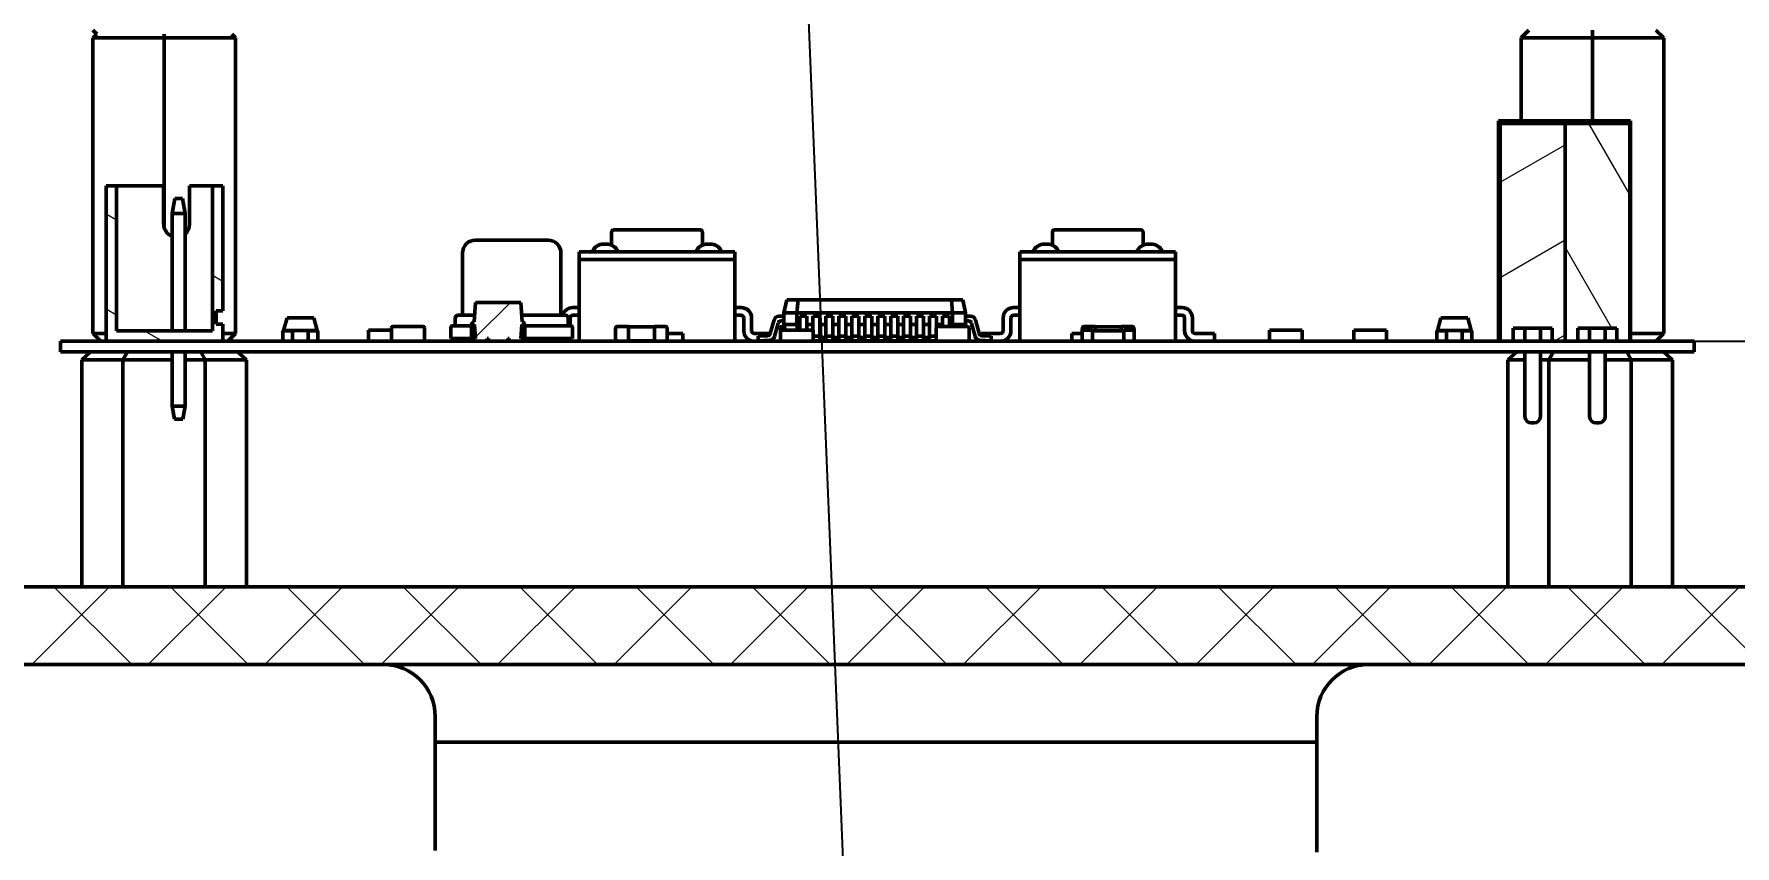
# Model space of a CAD drawing. Header units: millimetres. Extents: x 0 to 841, y 0 to 594.
# Drawn here: x 177.8 to 243.4, y 417.6 to 449 of the extents above; entities that cross this region are included whole.
import ezdxf

# ---------------------------------------------------------------- set-up
doc = ezdxf.new("R2010")
doc.units = ezdxf.units.MM
for name, color, linetype, lineweight in [('Видимый контур (ГОСТ)', 7, 'Continuous', 50), ('Осевая линия (ГОСТ)', 7, 'Continuous', 25), ('Размер (ГОСТ)', 7, 'Continuous', 25), ('Штриховка (ГОСТ)', 7, 'Continuous', 18)]:
    doc.layers.add(name, color=color, linetype=linetype, lineweight=lineweight)
doc.styles.add('Обычный текст (ГОСТ)', font='GOST Common Italic.ttf')
doc.dimstyles.new('Обычный (ГОСТ)', dxfattribs={"dimtxt": 3.5, "dimasz": 3.5, "dimexe": 1, "dimexo": 0, "dimgap": 0.5, "dimtad": 1, "dimrnd": 1e-08, "dimtxsty": 'Обычный текст (ГОСТ)', "dimblk": 'Filled-1', "dimcen": 0.09, "dimdle": 15, "dimclrd": 256, "dimclre": 256, "dimclrt": 256, "dimazin": 2, "dimtfac": 0.714286, "dimtdec": 3, "dimtmove": 0, "dimatfit": 3, "dimfxl": 1, "dimtolj": 1, "dimlwd": 25, "dimlwe": 25, "dimarcsym": 0})
pattern_1 = [(45, (0, 0), (-2.245064, 2.245064), [])]

# ---------------------------------------------------------------- blocks, each defined once
blk = doc.blocks.new('Filled-1')
at = {"color": 0}
for p, q in [((0, 0), (-1, 0.143)), ((-1, 0.143), (-1, -0.143)), ((-1, 0), (0, 0)), ((-1, -0.143), (0, 0))]:
    blk.add_line(p, q, dxfattribs=at)
at = {"color": 0, "flags": 128}
blk.add_lwpolyline([(-1, -0.143), (0, 0), (-1, 0.143), (-1, -0.143)], dxfattribs=at)
at = {"color": 0}
blk.add_solid([(-1, -0.143), (0, 0), (-1, 0.143), (-1, -0.143)], dxfattribs=at)
blk = doc.blocks.new('*D16')
at = {"layer": 'Defpoints', "color": 0, "linetype": 'Continuous', "transparency": 16777216}
for p in [(241.777, 461.107), (239.308, 437.107), (317.75, 437.107)]:
    blk.add_point(p, dxfattribs=at)
at = {"layer": 'Размер (ГОСТ)', "linetype": 'Continuous', "lineweight": 25, "transparency": 16777216}
for p, q in [((241.777, 461.107), (318.75, 461.107)), ((317.75, 457.607), (317.75, 440.607)), ((239.308, 437.107), (318.75, 437.107))]:
    blk.add_line(p, q, dxfattribs=at)
at = {"layer": 'Размер (ГОСТ)', "linetype": 'Continuous', "lineweight": 25, "transparency": 16777216, "xscale": 3.5, "yscale": 3.5, "zscale": 3.5}
for p, rotation in [((317.75, 461.107), 90), ((317.75, 437.107), 270)]:
    blk.add_blockref('Filled-1', p, dxfattribs=dict(at, rotation=rotation))
at = {"layer": 'Размер (ГОСТ)', "linetype": 'Continuous', "lineweight": 25, "transparency": 16777216, "insert": (313.75, 446.663), "char_height": 3.5, "attachment_point": 1, "rotation": 90, "style": 'Обычный текст (ГОСТ)'}
blk.add_mtext('\\A1;24', dxfattribs=at)

msp = doc.modelspace()

# ---------------------------------------------------------------- hatches: boundary and pattern name
at = {"layer": 'Штриховка (ГОСТ)'}
h = msp.add_hatch(dxfattribs=at)
h.set_pattern_fill('ANSI31', color=256, scale=25.4, style=0, double=1)
h.set_pattern_definition(pattern_1)
h.paths.add_polyline_path([(146.736, 463.638), (146.736, 465.138), (148.235, 465.138), (148.236, 465.138), (148.236, 465.028), (148.236, 452.143), (148.236, 452.138), (148.235, 452.138), (145.236, 452.138), (145.236, 452.431), (145.236, 453.193), (145.236, 463.638), (145.297, 463.638)])
h.paths.add_polyline_path([(162.138, 424.638), (162.138, 424.724), (162.138, 427.638), (148.236, 427.638), (148.236, 439.138), (145.418, 439.138), (145.236, 439.138), (145.236, 438.955), (145.236, 438.193), (145.236, 424.638), (145.555, 424.638), (146.735, 424.638), (152.236, 424.638), (153.734, 424.638), (155.236, 424.638), (155.743, 424.638)])
h.paths.add_polyline_path([(162.138, 424.724), (162.138, 427.638), (166.276, 427.638), (166.276, 424.728), (166.276, 424.638), (166.236, 424.638), (162.138, 424.638)])
h.paths.add_polyline_path([(173.729, 424.697), (173.729, 424.638), (172.505, 424.638), (169.236, 424.638), (169.212, 424.638), (169.195, 424.638), (169.195, 427.638), (173.729, 427.638), (173.729, 424.734)])
h.paths.add_polyline_path([(275.236, 462.623), (275.234, 462.623), (272.236, 462.623), (272.236, 427.638), (173.729, 427.638), (173.729, 424.734), (173.729, 424.697), (173.729, 424.638), (175.493, 424.638), (244.945, 424.638), (247.935, 424.638), (251.236, 424.638), (254.236, 424.638), (254.695, 424.638), (264.695, 424.638), (265.236, 424.638), (268.236, 424.638), (273.735, 424.638), (274.767, 424.638), (275.236, 424.638)])
h.paths.add_polyline_path([(272.235, 462.623), (271.734, 462.623), (271.734, 465.138), (271.797, 465.138), (273.734, 465.138), (273.734, 465.028), (273.734, 463.638), (273.797, 463.638), (275.234, 463.638), (275.234, 463.528), (275.234, 462.623), (272.236, 462.623)])
h.paths.add_polyline_path([(263.235, 462.623), (263.234, 462.623), (263.234, 465.138), (263.297, 465.138), (264.734, 465.138), (264.734, 465.028), (264.734, 462.623)])
h = msp.add_hatch(dxfattribs=at)
h.set_pattern_fill('ANSI31', color=256, scale=25.4, angle=90, style=0, double=1)
h.set_pattern_definition([(135, (0, 0), (-2.245064, -2.245064), [])])
h.paths.add_polyline_path([(146.736, 463.638), (146.736, 465.138), (148.235, 465.138), (148.236, 465.138), (148.236, 465.028), (148.236, 452.143), (148.236, 452.138), (148.235, 452.138), (145.236, 452.138), (145.236, 452.431), (145.236, 453.193), (145.236, 463.638), (145.297, 463.638)])
h.paths.add_polyline_path([(162.138, 424.638), (162.138, 424.724), (162.138, 427.638), (148.236, 427.638), (148.236, 439.138), (145.418, 439.138), (145.236, 439.138), (145.236, 438.955), (145.236, 438.193), (145.236, 424.638), (145.555, 424.638), (146.735, 424.638), (152.236, 424.638), (153.734, 424.638), (155.236, 424.638), (155.743, 424.638)])
h.paths.add_polyline_path([(162.138, 424.724), (162.138, 427.638), (166.276, 427.638), (166.276, 424.728), (166.276, 424.638), (166.236, 424.638), (162.138, 424.638)])
h.paths.add_polyline_path([(173.729, 424.697), (173.729, 424.638), (172.505, 424.638), (169.236, 424.638), (169.212, 424.638), (169.195, 424.638), (169.195, 427.638), (173.729, 427.638), (173.729, 424.734)])
h.paths.add_polyline_path([(275.236, 462.623), (275.234, 462.623), (272.236, 462.623), (272.236, 427.638), (173.729, 427.638), (173.729, 424.734), (173.729, 424.697), (173.729, 424.638), (175.493, 424.638), (244.945, 424.638), (247.935, 424.638), (251.236, 424.638), (254.236, 424.638), (254.695, 424.638), (264.695, 424.638), (265.236, 424.638), (268.236, 424.638), (273.735, 424.638), (274.767, 424.638), (275.236, 424.638)])
h.paths.add_polyline_path([(272.235, 462.623), (271.734, 462.623), (271.734, 465.138), (271.797, 465.138), (273.734, 465.138), (273.734, 465.028), (273.734, 463.638), (273.797, 463.638), (275.234, 463.638), (275.234, 463.528), (275.234, 462.623), (272.236, 462.623)])
h.paths.add_polyline_path([(263.235, 462.623), (263.234, 462.623), (263.234, 465.138), (263.297, 465.138), (264.734, 465.138), (264.734, 465.028), (264.734, 462.623)])
h = msp.add_hatch(dxfattribs=at)
h.set_pattern_fill('ANSI31', color=256, scale=25.4, angle=-14.99998, style=0)
h.set_pattern_definition([(30, (0, 0), (-1.587501, 2.74963), [])])
h.paths.add_polyline_path([(234.308, 445.507), (236.808, 445.507), (236.808, 437.107), (236.308, 437.107), (236.308, 437.607), (234.808, 437.607), (234.808, 437.107), (234.308, 437.107)])
h = msp.add_hatch(dxfattribs=at)
h.set_pattern_fill('ANSI31', color=256, scale=25.4, angle=75.00018, style=0)
h.set_pattern_definition([(120.0002, (0, 0), (-2.749626, -1.587508), [])])
h.paths.add_polyline_path([(236.808, 445.507), (239.308, 445.507), (239.308, 437.107), (238.808, 437.107), (238.808, 437.607), (237.308, 437.607), (237.308, 437.107), (236.808, 437.107)])
h = msp.add_hatch(dxfattribs=at)
h.set_pattern_fill('ANSI31', color=256, scale=25.4, angle=105.00025, style=0)
h.set_pattern_definition([(150.00025, (0, 0), (-1.587488, -2.749637), [])])
h.paths.add_polyline_path([(183.095, 437.107), (180.545, 437.107), (180.545, 443.107), (180.945, 443.107), (180.945, 437.507), (184.645, 437.507), (184.645, 443.107), (185.045, 443.107), (185.045, 438.275), (184.789, 438.275), (184.789, 437.768), (185.045, 437.768), (185.045, 437.107), (183.595, 437.107)])
h = msp.add_hatch(dxfattribs=at)
h.set_pattern_fill('ANSI31', color=256, scale=25.4, style=0)
h.set_pattern_definition(pattern_1)
edge = h.paths.add_edge_path()
edge.add_ellipse((194.763, 437.232), major_axis=(-0.125, 0), ratio=1, start_angle=0, end_angle=90)
edge.add_line((194.763, 437.107), (194.791, 437.107))
edge.add_line((194.791, 437.107), (195.123, 437.107))
edge.add_line((195.123, 437.107), (195.238, 437.107))
edge.add_line((195.238, 437.107), (195.238, 437.207))
edge.add_line((195.238, 437.207), (195.288, 437.207))
edge.add_line((195.288, 437.207), (195.288, 437.107))
edge.add_line((195.288, 437.107), (196.038, 437.107))
edge.add_line((196.038, 437.107), (196.038, 437.207))
edge.add_line((196.038, 437.207), (196.088, 437.207))
edge.add_line((196.088, 437.207), (196.088, 437.107))
edge.add_line((196.088, 437.107), (196.536, 437.107))
edge.add_line((196.536, 437.107), (196.563, 437.107))
edge.add_ellipse((196.563, 437.232), major_axis=(-0.125, 0), ratio=1, start_angle=90, end_angle=180)
edge.add_line((196.688, 437.232), (196.688, 437.732))
edge.add_ellipse((196.563, 437.732), major_axis=(-0.125, 0), ratio=1, start_angle=180, end_angle=258.54449)
edge.add_line((196.588, 437.854), (196.588, 437.857))
edge.add_line((196.588, 437.857), (196.536, 438.607))
edge.add_line((196.536, 438.607), (196.036, 438.607))
edge.add_line((196.036, 438.607), (194.791, 438.607))
edge.add_line((194.791, 438.607), (194.738, 437.857))
edge.add_line((194.738, 437.857), (194.738, 437.854))
edge.add_ellipse((194.763, 437.732), major_axis=(-0.125, 0), ratio=1, start_angle=281.45551, end_angle=360)
edge.add_line((194.638, 437.732), (194.638, 437.232))
edge = h.paths.add_edge_path(flags=0)
edge.add_ellipse((194.763, 437.232), major_axis=(-0.025, 0), ratio=1, start_angle=0, end_angle=90)
edge.add_line((194.763, 437.207), (194.784, 437.207))
edge.add_line((194.784, 437.207), (194.746, 437.749))
edge.add_ellipse((194.763, 437.732), major_axis=(-0.025, 0), ratio=1, start_angle=314.44981, end_angle=360)
edge.add_line((194.738, 437.732), (194.738, 437.232))
edge = h.paths.add_edge_path(flags=0)
edge.add_ellipse((196.563, 437.732), major_axis=(-0.025, 0), ratio=1, start_angle=180, end_angle=225.55019)
edge.add_line((196.581, 437.749), (196.543, 437.207))
edge.add_line((196.543, 437.207), (196.563, 437.207))
edge.add_ellipse((196.563, 437.232), major_axis=(-0.025, 0), ratio=1, start_angle=90, end_angle=180)
edge.add_line((196.588, 437.232), (196.588, 437.732))

# ---------------------------------------------------------------- linework, layer by layer
at = {"layer": 'Видимый контур (ГОСТ)'}
for p, q in [((180.188, 448.957), (180.038, 449.107)), ((180.038, 448.807), (180.188, 448.957)), ((180.038, 448.807), (182.788, 448.807)), ((180.038, 448.807), (180.038, 437.407)), ((182.788, 448.957), (182.788, 448.807)), ((182.788, 448.807), (185.538, 448.807)), ((182.788, 448.807), (182.788, 441.465)), ((185.538, 448.807), (185.388, 448.957)), ((185.538, 448.807), (185.538, 437.407)), ((235.113, 448.807), (235.413, 449.107)), ((235.113, 448.807), (237.863, 448.807)), ((235.113, 448.807), (235.113, 445.607)), ((237.863, 449.107), (237.863, 448.807)), ((237.863, 448.807), (240.613, 448.807)), ((237.863, 448.807), (237.863, 445.607)), ((240.613, 448.807), (240.313, 449.107)), ((240.613, 448.807), (240.613, 437.407)), ((234.248, 445.607), (239.328, 445.607)), ((234.248, 445.607), (234.248, 437.107)), ((234.308, 445.507), (236.808, 445.507)), ((234.308, 437.107), (234.308, 445.507)), ((236.808, 445.507), (239.308, 445.507)), ((236.808, 437.107), (236.808, 445.507)), ((236.808, 445.507), (236.808, 437.107)), ((239.308, 445.507), (239.308, 437.107)), ((239.328, 445.607), (239.328, 437.107)), ((180.545, 437.107), (180.545, 443.107)), ((180.545, 443.107), (180.945, 443.107)), ((180.945, 443.107), (180.945, 437.507)), ((182.763, 443.107), (180.945, 443.107)), ((182.763, 441.622), (182.763, 443.107)), ((184.645, 443.107), (183.76, 443.107)), ((183.76, 443.107), (183.76, 441.622)), ((184.645, 443.107), (185.045, 443.107)), ((184.645, 437.507), (184.645, 443.107)), ((185.045, 443.107), (185.045, 438.275)), ((183.195, 442.607), (183.095, 442.039)), ((183.195, 442.607), (183.495, 442.607)), ((183.595, 442.039), (183.495, 442.607)), ((183.095, 437.507), (183.095, 442.039)), ((183.595, 442.039), (183.095, 442.039)), ((183.595, 437.507), (183.595, 442.039)), ((194.873, 441.007), (194.787, 441.007)), ((194.986, 441.007), (194.873, 441.007)), ((195.146, 441.007), (194.986, 441.007)), ((195.341, 441.007), (195.146, 441.007)), ((195.561, 441.007), (195.341, 441.007)), ((196.012, 441.007), (195.561, 441.007)), ((196.012, 441.007), (196.362, 441.007)), ((196.813, 441.007), (196.362, 441.007)), ((197.032, 441.007), (196.813, 441.007)), ((197.228, 441.007), (197.032, 441.007)), ((197.387, 441.007), (197.228, 441.007)), ((197.501, 441.007), (197.387, 441.007)), ((197.587, 441.007), (197.501, 441.007)), ((199.747, 440.857), (199.83, 440.857)), ((200.038, 440.811), (200.038, 441.307)), ((200.138, 441.407), (203.438, 441.407)), ((203.538, 440.811), (203.538, 441.307)), ((203.747, 440.857), (203.83, 440.857)), ((216.747, 440.857), (216.83, 440.857)), ((217.038, 440.811), (217.038, 441.307)), ((217.138, 441.407), (220.438, 441.407)), ((220.538, 440.811), (220.538, 441.307)), ((220.747, 440.857), (220.83, 440.857)), ((194.287, 440.507), (194.287, 438.107)), ((198.087, 440.507), (198.087, 438.107)), ((198.938, 440.557), (198.788, 440.557)), ((198.788, 440.557), (198.788, 440.257)), ((198.788, 440.257), (198.938, 440.257)), ((198.788, 437.107), (198.788, 440.257)), ((198.938, 440.257), (198.788, 440.257)), ((198.938, 440.557), (204.638, 440.557)), ((204.638, 440.257), (198.938, 440.257)), ((198.938, 440.257), (204.638, 440.257)), ((204.788, 440.557), (204.638, 440.557)), ((204.638, 440.257), (204.788, 440.257)), ((204.788, 440.257), (204.638, 440.257)), ((204.788, 440.557), (204.788, 440.257)), ((204.788, 440.257), (204.788, 437.107)), ((215.938, 440.557), (215.788, 440.557)), ((215.788, 440.557), (215.788, 440.257)), ((215.788, 440.257), (215.938, 440.257)), ((215.788, 437.107), (215.788, 440.257)), ((215.938, 440.257), (215.788, 440.257)), ((215.938, 440.557), (221.638, 440.557)), ((221.638, 440.257), (215.938, 440.257)), ((215.938, 440.257), (221.638, 440.257)), ((221.788, 440.557), (221.638, 440.557)), ((221.638, 440.257), (221.788, 440.257)), ((221.788, 440.257), (221.638, 440.257)), ((221.788, 440.557), (221.788, 440.257)), ((221.788, 440.257), (221.788, 437.107)), ((184.789, 438.275), (184.789, 437.768)), ((185.045, 438.275), (184.789, 438.275)), ((194.738, 437.857), (194.791, 438.607)), ((194.791, 438.607), (196.036, 438.607)), ((196.036, 438.607), (196.536, 438.607)), ((196.536, 438.607), (196.588, 437.857)), ((198.538, 438.407), (198.788, 438.407)), ((205.038, 438.407), (204.788, 438.407)), ((206.793, 438.707), (206.687, 438.207)), ((206.687, 437.757), (206.687, 438.207)), ((207.187, 438.207), (206.687, 438.207)), ((206.793, 438.707), (207.231, 438.707)), ((207.231, 438.707), (207.187, 438.207)), ((207.187, 437.757), (207.187, 438.207)), ((213.187, 438.207), (207.187, 438.207)), ((207.231, 438.707), (213.143, 438.707)), ((213.143, 438.707), (213.581, 438.707)), ((213.143, 438.707), (213.187, 438.207)), ((213.187, 437.757), (213.187, 438.207)), ((213.687, 438.207), (213.187, 438.207)), ((213.687, 438.207), (213.581, 438.707)), ((213.687, 437.757), (213.687, 438.207)), ((215.538, 438.407), (215.788, 438.407)), ((222.038, 438.407), (221.788, 438.407)), ((184.789, 437.768), (185.045, 437.768)), ((185.045, 437.768), (185.045, 437.107)), ((187.391, 437.517), (187.522, 438.007)), ((188.554, 438.007), (187.522, 438.007)), ((188.554, 438.007), (188.686, 437.517)), ((191.552, 437.157), (191.552, 437.627)), ((191.602, 437.677), (192.772, 437.677)), ((192.822, 437.627), (192.822, 437.157)), ((193.837, 437.657), (193.837, 437.207)), ((193.919, 437.707), (193.887, 437.707)), ((194.019, 437.707), (193.958, 437.707)), ((194.012, 438.007), (194.012, 437.707)), ((194.172, 437.707), (194.088, 437.707)), ((194.245, 438.107), (194.112, 438.107)), ((194.421, 438.107), (194.245, 438.107)), ((194.337, 437.707), (194.638, 437.707)), ((194.669, 438.107), (194.421, 438.107)), ((194.638, 437.232), (194.638, 437.732)), ((194.756, 438.107), (194.669, 438.107)), ((194.738, 437.854), (194.738, 437.857)), ((194.738, 437.732), (194.738, 437.232)), ((194.738, 437.707), (194.749, 437.707)), ((194.784, 437.207), (194.746, 437.749)), ((196.581, 437.749), (196.543, 437.207)), ((197.061, 438.107), (196.571, 438.107)), ((196.588, 437.707), (196.578, 437.707)), ((196.588, 437.857), (196.588, 437.854)), ((196.588, 437.232), (196.588, 437.732)), ((196.688, 437.732), (196.688, 437.232)), ((196.807, 437.707), (196.688, 437.707)), ((196.807, 437.707), (198.037, 437.707)), ((197.401, 438.107), (197.061, 438.107)), ((197.706, 438.107), (197.401, 438.107)), ((197.952, 438.107), (197.706, 438.107)), ((198.129, 438.107), (197.952, 438.107)), ((198.203, 437.707), (198.037, 437.707)), ((198.355, 437.707), (198.28, 437.707)), ((198.362, 438.007), (198.362, 437.707)), ((198.456, 437.707), (198.412, 437.707)), ((198.438, 438.007), (198.438, 437.707)), ((198.537, 437.207), (198.537, 437.657)), ((198.538, 438.107), (198.788, 438.107)), ((200.187, 437.187), (200.187, 437.597)), ((200.267, 437.677), (200.677, 437.677)), ((200.687, 437.626), (200.687, 437.667)), ((200.687, 437.667), (201.687, 437.667)), ((200.687, 437.627), (200.687, 437.617)), ((200.687, 437.617), (200.687, 437.167)), ((201.687, 437.627), (201.687, 437.667)), ((201.687, 437.617), (201.687, 437.627)), ((201.687, 437.617), (201.687, 437.167)), ((201.697, 437.677), (202.107, 437.677)), ((202.187, 437.597), (202.187, 437.187)), ((204.788, 438.107), (205.038, 438.107)), ((205.138, 438.007), (205.138, 437.507)), ((205.438, 437.507), (205.438, 438.007)), ((206.16, 437.401), (206.303, 437.931)), ((206.457, 437.81), (206.315, 437.285)), ((206.487, 438.072), (206.687, 438.072)), ((206.552, 437.157), (206.552, 437.627)), ((206.687, 437.892), (206.563, 437.892)), ((206.602, 437.677), (206.704, 437.677)), ((206.687, 437.757), (207.187, 437.757)), ((206.734, 437.537), (206.687, 437.757)), ((207.187, 437.757), (207.302, 437.757)), ((207.187, 437.757), (207.207, 437.537)), ((207.572, 438.072), (207.302, 438.072)), ((207.302, 437.931), (207.302, 438.072)), ((207.302, 437.931), (207.302, 437.537)), ((207.572, 437.931), (207.572, 438.072)), ((207.572, 437.537), (207.572, 437.931)), ((207.572, 437.757), (207.802, 437.757)), ((208.072, 438.072), (207.802, 438.072)), ((207.802, 437.931), (207.802, 438.072)), ((207.802, 437.931), (207.802, 437.537)), ((208.072, 437.931), (208.072, 438.072)), ((208.072, 437.401), (208.072, 437.931)), ((208.072, 437.757), (208.302, 437.757)), ((208.572, 438.072), (208.302, 438.072)), ((208.302, 437.931), (208.302, 438.072)), ((208.302, 437.931), (208.302, 437.401)), ((208.572, 437.931), (208.572, 438.072)), ((208.572, 437.401), (208.572, 437.931)), ((208.572, 437.757), (208.802, 437.757)), ((209.072, 438.072), (208.802, 438.072)), ((208.802, 437.931), (208.802, 438.072)), ((208.802, 437.931), (208.802, 437.401)), ((209.072, 437.931), (209.072, 438.072)), ((209.072, 437.401), (209.072, 437.931)), ((209.072, 437.757), (209.302, 437.757)), ((209.572, 438.072), (209.302, 438.072)), ((209.302, 437.931), (209.302, 438.072)), ((209.302, 437.931), (209.302, 437.401)), ((209.572, 437.931), (209.572, 438.072)), ((209.572, 437.401), (209.572, 437.931)), ((209.572, 437.757), (209.802, 437.757)), ((210.072, 438.072), (209.802, 438.072)), ((209.802, 437.931), (209.802, 438.072)), ((209.802, 437.931), (209.802, 437.401)), ((210.072, 437.931), (210.072, 438.072)), ((210.072, 437.401), (210.072, 437.931)), ((210.072, 437.757), (210.302, 437.757)), ((210.572, 438.072), (210.302, 438.072)), ((210.302, 437.931), (210.302, 438.072)), ((210.302, 437.931), (210.302, 437.401)), ((210.572, 437.931), (210.572, 438.072)), ((210.572, 437.401), (210.572, 437.931)), ((210.572, 437.757), (210.802, 437.757)), ((211.072, 438.072), (210.802, 438.072)), ((210.802, 437.931), (210.802, 438.072)), ((210.802, 437.931), (210.802, 437.401)), ((211.072, 437.931), (211.072, 438.072)), ((211.072, 437.401), (211.072, 437.931)), ((211.072, 437.757), (211.302, 437.757)), ((211.572, 438.072), (211.302, 438.072)), ((211.302, 437.931), (211.302, 438.072)), ((211.302, 437.931), (211.302, 437.401)), ((211.572, 437.931), (211.572, 438.072)), ((211.572, 437.401), (211.572, 437.931)), ((211.572, 437.757), (211.802, 437.757)), ((212.072, 438.072), (211.802, 438.072)), ((211.802, 437.931), (211.802, 438.072)), ((211.802, 437.931), (211.802, 437.401)), ((212.072, 437.931), (212.072, 438.072)), ((212.072, 437.401), (212.072, 437.931)), ((212.072, 437.757), (212.302, 437.757)), ((212.572, 438.072), (212.302, 438.072)), ((212.302, 437.931), (212.302, 438.072)), ((212.302, 437.931), (212.302, 437.401)), ((212.552, 437.157), (212.552, 437.627)), ((212.572, 437.931), (212.572, 438.072)), ((212.572, 437.666), (212.572, 437.931)), ((212.572, 437.757), (212.802, 437.757)), ((212.572, 437.619), (212.572, 437.619)), ((212.602, 437.677), (213.772, 437.677)), ((213.072, 438.072), (212.802, 438.072)), ((212.802, 437.931), (212.802, 438.072)), ((212.802, 437.931), (212.802, 437.677)), ((213.072, 437.931), (213.072, 438.072)), ((213.072, 437.931), (213.072, 437.677)), ((213.072, 437.757), (213.187, 437.757)), ((213.187, 437.757), (213.18, 437.677)), ((213.187, 437.757), (213.687, 437.757)), ((213.687, 437.757), (213.67, 437.677)), ((213.687, 438.072), (213.888, 438.072)), ((213.811, 437.892), (213.687, 437.892)), ((213.822, 437.627), (213.822, 437.157)), ((214.059, 437.285), (213.917, 437.81)), ((214.071, 437.931), (214.214, 437.401)), ((215.138, 438.007), (215.138, 437.507)), ((215.438, 438.007), (215.438, 437.507)), ((215.538, 438.107), (215.788, 438.107)), ((218.187, 437.537), (218.187, 437.597)), ((218.267, 437.677), (218.677, 437.677)), ((218.687, 437.627), (218.687, 437.667)), ((218.687, 437.667), (219.687, 437.667)), ((218.687, 437.627), (218.687, 437.617)), ((218.687, 437.617), (218.687, 437.507)), ((219.687, 437.667), (219.687, 437.627)), ((219.687, 437.617), (219.687, 437.627)), ((219.687, 437.617), (219.687, 437.507)), ((219.697, 437.677), (220.107, 437.677)), ((220.187, 437.597), (220.187, 437.187)), ((221.788, 438.107), (222.038, 438.107)), ((222.138, 438.007), (222.138, 437.507)), ((222.438, 437.507), (222.438, 438.007)), ((231.891, 437.517), (232.022, 438.007)), ((233.054, 438.007), (232.022, 438.007)), ((233.054, 438.007), (233.186, 437.517)), ((234.808, 437.607), (234.808, 437.107)), ((236.308, 437.607), (234.808, 437.607)), ((235.258, 437.607), (235.258, 437.107)), ((235.858, 437.107), (235.858, 437.607)), ((236.308, 437.107), (236.308, 437.607)), ((237.308, 437.607), (237.308, 437.107)), ((238.808, 437.607), (237.308, 437.607)), ((237.758, 437.607), (237.758, 437.107)), ((238.358, 437.107), (238.358, 437.607)), ((238.808, 437.107), (238.808, 437.607)), ((178.788, 437.107), (241.788, 437.107)), ((178.788, 436.695), (178.788, 437.107)), ((180.338, 437.107), (180.038, 437.407)), ((180.545, 437.407), (180.038, 437.407)), ((185.045, 437.107), (180.545, 437.107)), ((180.945, 437.507), (184.645, 437.507)), ((185.538, 437.407), (185.045, 437.407)), ((185.238, 437.107), (185.538, 437.407)), ((187.363, 437.507), (187.738, 437.507)), ((187.363, 437.507), (187.363, 437.107)), ((187.388, 437.507), (187.391, 437.517)), ((187.413, 437.517), (187.391, 437.517)), ((187.413, 437.507), (187.413, 437.517)), ((187.413, 437.517), (187.74, 437.517)), ((187.74, 437.507), (187.738, 437.507)), ((187.738, 437.107), (187.738, 437.507)), ((188.337, 437.517), (187.74, 437.517)), ((187.74, 437.517), (187.74, 437.507)), ((188.337, 437.517), (188.663, 437.517)), ((188.337, 437.507), (188.337, 437.517)), ((188.338, 437.507), (188.337, 437.507)), ((188.338, 437.507), (188.713, 437.507)), ((188.338, 437.507), (188.338, 437.107)), ((188.686, 437.517), (188.663, 437.517)), ((188.663, 437.507), (188.663, 437.517)), ((188.686, 437.517), (188.688, 437.507)), ((188.713, 437.507), (188.713, 437.107)), ((190.658, 437.537), (191.552, 437.537)), ((190.658, 437.537), (190.658, 437.107)), ((194.337, 437.207), (193.837, 437.207)), ((193.903, 437.157), (193.903, 437.207)), ((194.337, 437.207), (194.641, 437.207)), ((194.763, 437.207), (194.784, 437.207)), ((195.238, 437.107), (194.763, 437.107)), ((195.238, 437.207), (195.238, 437.107)), ((195.288, 437.207), (195.238, 437.207)), ((195.288, 437.107), (195.288, 437.207)), ((196.038, 437.107), (195.288, 437.107)), ((196.038, 437.207), (196.038, 437.107)), ((196.088, 437.207), (196.038, 437.207)), ((196.088, 437.107), (196.088, 437.207)), ((196.563, 437.107), (196.088, 437.107)), ((196.543, 437.207), (196.563, 437.207)), ((196.587, 437.224), (196.587, 437.507)), ((196.588, 437.507), (196.587, 437.507)), ((196.686, 437.207), (196.687, 437.207)), ((196.687, 437.215), (196.687, 437.207)), ((196.687, 437.207), (198.037, 437.207)), ((197.288, 437.107), (197.288, 437.207)), ((198.537, 437.207), (198.037, 437.207)), ((200.687, 437.167), (200.687, 437.157)), ((200.687, 437.157), (200.687, 437.117)), ((201.687, 437.117), (200.687, 437.117)), ((200.788, 437.117), (200.788, 437.107)), ((201.687, 437.157), (201.687, 437.167)), ((201.687, 437.157), (201.687, 437.117)), ((202.187, 437.407), (202.788, 437.407)), ((202.788, 437.107), (202.788, 437.407)), ((206.161, 437.407), (205.538, 437.407)), ((205.697, 437.298), (206.06, 437.32)), ((205.697, 437.117), (205.697, 437.298)), ((206.143, 437.144), (205.697, 437.117)), ((206.288, 437.107), (206.288, 437.227)), ((207.817, 437.537), (206.557, 437.537)), ((206.557, 437.107), (206.557, 437.537)), ((207.817, 437.107), (207.817, 437.537)), ((208.072, 437.298), (207.817, 437.298)), ((208.072, 437.117), (207.817, 437.117)), ((208.072, 437.401), (208.072, 437.32)), ((208.072, 437.298), (208.072, 437.32)), ((208.072, 437.298), (208.072, 437.117)), ((208.302, 437.257), (208.072, 437.257)), ((208.158, 437.107), (208.158, 437.257)), ((208.302, 437.401), (208.302, 437.32)), ((208.302, 437.32), (208.302, 437.298)), ((208.572, 437.298), (208.302, 437.298)), ((208.302, 437.298), (208.302, 437.117)), ((208.572, 437.117), (208.302, 437.117)), ((208.572, 437.401), (208.572, 437.32)), ((208.572, 437.298), (208.572, 437.32)), ((208.572, 437.298), (208.572, 437.117)), ((208.802, 437.257), (208.572, 437.257)), ((208.802, 437.401), (208.802, 437.32)), ((208.802, 437.32), (208.802, 437.298)), ((209.072, 437.298), (208.802, 437.298)), ((208.802, 437.298), (208.802, 437.117)), ((209.072, 437.117), (208.802, 437.117)), ((209.072, 437.401), (209.072, 437.32)), ((209.072, 437.298), (209.072, 437.32)), ((209.072, 437.298), (209.072, 437.117)), ((209.302, 437.257), (209.072, 437.257)), ((209.302, 437.401), (209.302, 437.32)), ((209.302, 437.32), (209.302, 437.298)), ((209.572, 437.298), (209.302, 437.298)), ((209.302, 437.298), (209.302, 437.117)), ((209.572, 437.117), (209.302, 437.117)), ((209.418, 437.107), (209.418, 437.117)), ((209.572, 437.401), (209.572, 437.32)), ((209.572, 437.298), (209.572, 437.32)), ((209.572, 437.298), (209.572, 437.117)), ((209.802, 437.257), (209.572, 437.257)), ((209.802, 437.401), (209.802, 437.32)), ((209.802, 437.32), (209.802, 437.298)), ((210.072, 437.298), (209.802, 437.298)), ((209.802, 437.298), (209.802, 437.117)), ((210.072, 437.117), (209.802, 437.117)), ((210.072, 437.401), (210.072, 437.32)), ((210.072, 437.298), (210.072, 437.32)), ((210.072, 437.298), (210.072, 437.117)), ((210.302, 437.257), (210.072, 437.257)), ((210.302, 437.401), (210.302, 437.32)), ((210.302, 437.32), (210.302, 437.298)), ((210.572, 437.298), (210.302, 437.298)), ((210.302, 437.298), (210.302, 437.117)), ((210.572, 437.117), (210.302, 437.117)), ((210.572, 437.401), (210.572, 437.32)), ((210.572, 437.298), (210.572, 437.32)), ((210.572, 437.298), (210.572, 437.117)), ((210.802, 437.257), (210.572, 437.257)), ((210.802, 437.401), (210.802, 437.32)), ((210.802, 437.32), (210.802, 437.298)), ((211.072, 437.298), (210.802, 437.298)), ((210.802, 437.298), (210.802, 437.117)), ((211.072, 437.117), (210.802, 437.117)), ((211.072, 437.401), (211.072, 437.32)), ((211.072, 437.298), (211.072, 437.32)), ((211.072, 437.298), (211.072, 437.117)), ((211.302, 437.257), (211.072, 437.257)), ((211.153, 437.157), (211.153, 437.257)), ((211.302, 437.401), (211.302, 437.32)), ((211.302, 437.32), (211.302, 437.298)), ((211.572, 437.298), (211.302, 437.298)), ((211.302, 437.298), (211.302, 437.117)), ((211.572, 437.117), (211.302, 437.117)), ((211.572, 437.401), (211.572, 437.32)), ((211.572, 437.298), (211.572, 437.32)), ((211.572, 437.298), (211.572, 437.117)), ((211.802, 437.257), (211.572, 437.257)), ((211.802, 437.401), (211.802, 437.32)), ((211.802, 437.32), (211.802, 437.298)), ((212.072, 437.298), (211.802, 437.298)), ((211.802, 437.298), (211.802, 437.117)), ((212.072, 437.117), (211.802, 437.117)), ((212.072, 437.401), (212.072, 437.32)), ((212.072, 437.298), (212.072, 437.32)), ((212.072, 437.298), (212.072, 437.117)), ((212.302, 437.257), (212.072, 437.257)), ((212.302, 437.401), (212.302, 437.32)), ((212.302, 437.32), (212.302, 437.298)), ((212.552, 437.298), (212.302, 437.298)), ((212.302, 437.298), (212.302, 437.117)), ((212.572, 437.117), (212.302, 437.117)), ((212.572, 437.164), (212.572, 437.164)), ((214.677, 437.117), (214.231, 437.144)), ((215.038, 437.407), (214.288, 437.407)), ((214.288, 437.324), (214.288, 437.407)), ((214.288, 437.107), (214.288, 437.141)), ((214.314, 437.32), (214.677, 437.298)), ((214.677, 437.298), (214.677, 437.117)), ((217.788, 437.407), (217.788, 437.107)), ((217.788, 437.407), (218.187, 437.407)), ((218.587, 437.537), (218.187, 437.537)), ((218.187, 437.537), (218.187, 437.107)), ((218.587, 437.107), (218.587, 437.537)), ((218.587, 437.507), (219.787, 437.507)), ((220.187, 437.537), (219.787, 437.537)), ((219.787, 437.537), (219.787, 437.107)), ((220.187, 437.107), (220.187, 437.537)), ((223.288, 437.407), (222.538, 437.407)), ((223.288, 437.107), (223.288, 437.407)), ((226.668, 437.537), (225.408, 437.537)), ((225.408, 437.107), (225.408, 437.537)), ((226.668, 437.107), (226.668, 437.537)), ((228.658, 437.537), (229.918, 437.537)), ((228.658, 437.537), (228.658, 437.107)), ((229.918, 437.537), (229.918, 437.107)), ((231.863, 437.507), (232.238, 437.507)), ((231.863, 437.507), (231.863, 437.107)), ((231.888, 437.507), (231.891, 437.517)), ((231.913, 437.517), (231.891, 437.517)), ((231.913, 437.507), (231.913, 437.517)), ((231.913, 437.517), (232.24, 437.517)), ((232.24, 437.507), (232.238, 437.507)), ((232.238, 437.107), (232.238, 437.507)), ((232.837, 437.517), (232.24, 437.517)), ((232.24, 437.517), (232.24, 437.507)), ((232.837, 437.517), (233.163, 437.517)), ((232.837, 437.507), (232.837, 437.517)), ((232.838, 437.507), (232.837, 437.507)), ((232.838, 437.507), (233.213, 437.507)), ((232.838, 437.507), (232.838, 437.107)), ((233.186, 437.517), (233.163, 437.517)), ((233.163, 437.507), (233.163, 437.517)), ((233.186, 437.517), (233.188, 437.507)), ((233.213, 437.507), (233.213, 437.107)), ((234.808, 437.107), (234.308, 437.107)), ((236.808, 437.107), (236.308, 437.107)), ((237.308, 437.107), (236.808, 437.107)), ((239.308, 437.107), (238.808, 437.107)), ((240.613, 437.407), (239.328, 437.407)), ((240.313, 437.107), (240.613, 437.407)), ((241.788, 437.107), (241.788, 436.695)), ((241.788, 436.695), (178.788, 436.695)), ((179.948, 436.695), (179.602, 436.395)), ((179.602, 436.395), (181.189, 436.395)), ((179.602, 436.395), (179.602, 427.638)), ((181.189, 436.395), (181.363, 436.695)), ((181.189, 436.395), (183.095, 436.395)), ((181.189, 436.395), (181.189, 427.638)), ((183.095, 434.607), (183.095, 436.695)), ((183.595, 434.607), (183.595, 436.695)), ((183.595, 436.395), (184.365, 436.395)), ((184.365, 436.395), (184.192, 436.695)), ((184.365, 436.395), (185.952, 436.395)), ((184.365, 436.395), (184.365, 427.638)), ((185.952, 436.395), (185.606, 436.695)), ((185.952, 436.395), (185.952, 427.638)), ((234.948, 436.695), (234.602, 436.395)), ((234.602, 436.395), (235.258, 436.395)), ((234.602, 436.395), (234.602, 427.638)), ((235.258, 436.695), (235.258, 434.207)), ((235.858, 434.207), (235.858, 436.695)), ((235.858, 436.395), (236.189, 436.395)), ((236.189, 436.395), (236.363, 436.695)), ((236.189, 436.395), (237.758, 436.395)), ((236.189, 436.395), (236.189, 427.638)), ((237.758, 436.695), (237.758, 434.207)), ((238.358, 434.207), (238.358, 436.695)), ((238.358, 436.395), (239.365, 436.395)), ((239.365, 436.395), (239.192, 436.695)), ((239.365, 436.395), (240.952, 436.395)), ((239.365, 436.395), (239.365, 427.638)), ((240.952, 436.395), (240.606, 436.695)), ((240.952, 436.395), (240.952, 427.638)), ((183.095, 434.607), (183.595, 434.607)), ((183.095, 434.607), (183.183, 434.107)), ((183.507, 434.107), (183.595, 434.607)), ((183.507, 434.107), (183.183, 434.107)), ((235.508, 433.957), (235.608, 433.957)), ((238.008, 433.957), (238.108, 433.957)), ((173.729, 427.638), (272.236, 427.638)), ((275.236, 424.638), (173.729, 424.638)), ((193.237, 417.465), (193.237, 422.638)), ((227.237, 422.638), (227.237, 417.396)), ((195.237, 421.638), (193.237, 421.638)), ((195.237, 421.638), (225.237, 421.638)), ((227.237, 421.638), (225.237, 421.638))]:
    msp.add_line(p, q, dxfattribs=at)
for centre, radius, start, end in [((183.262, 441.622), 0.498, 180, 250.43235), ((183.262, 441.622), 0.498, 311.9234, 360), ((194.787, 440.507), 0.5, 90, 180), ((197.587, 440.507), 0.5, 0, 90), ((199.747, 440.357), 0.5, 90, 156.42182), ((199.83, 440.357), 0.5, 23.57818, 90), ((200.138, 441.307), 0.1, 90, 180), ((203.747, 440.357), 0.5, 90, 156.42182), ((203.438, 441.307), 0.1, 0, 90), ((203.83, 440.357), 0.5, 23.57818, 90), ((216.747, 440.357), 0.5, 90, 156.42182), ((216.83, 440.357), 0.5, 23.57818, 90), ((217.138, 441.307), 0.1, 90, 180), ((220.747, 440.357), 0.5, 90, 156.42182), ((220.438, 441.307), 0.1, 0, 90), ((220.83, 440.357), 0.5, 23.57818, 90), ((198.538, 438.007), 0.4, 90, 165.52251), ((205.038, 438.007), 0.4, 0, 90), ((215.538, 438.007), 0.4, 90, 180), ((222.038, 438.007), 0.4, 0, 90), ((191.602, 437.627), 0.05, 90, 180), ((192.772, 437.627), 0.05, 0, 90), ((193.887, 437.657), 0.05, 90, 180), ((194.112, 438.007), 0.1, 90, 180), ((194.763, 437.732), 0.125, 101.45551, 180), ((194.763, 437.732), 0.025, 134.44981, 180), ((196.563, 437.732), 0.025, 0, 45.55019), ((196.563, 437.732), 0.125, 0, 78.54449), ((198.262, 438.007), 0.1, 0, 90), ((198.538, 438.007), 0.1, 90, 180), ((198.487, 437.657), 0.05, 0, 90), ((200.267, 437.597), 0.08, 90, 180), ((200.677, 437.667), 0.01, 0, 90), ((201.697, 437.667), 0.01, 90, 180), ((202.107, 437.597), 0.08, 360, 90), ((205.038, 438.007), 0.1, 0, 90), ((206.487, 437.882), 0.19, 90, 164.89007), ((206.563, 437.782), 0.11, 90, 164.89007), ((206.602, 437.627), 0.05, 90, 180), ((212.602, 437.627), 0.05, 90, 180), ((213.772, 437.627), 0.05, 0, 90), ((213.811, 437.782), 0.11, 15.10993, 90), ((213.888, 437.882), 0.19, 15.10993, 90), ((215.538, 438.007), 0.1, 90, 180), ((218.267, 437.597), 0.08, 90, 180), ((218.677, 437.667), 0.01, 0, 90), ((219.697, 437.667), 0.01, 90, 180), ((220.107, 437.597), 0.08, 0, 90), ((222.038, 438.007), 0.1, 0, 90), ((191.602, 437.157), 0.05, 180, 270), ((192.772, 437.157), 0.05, 270, 0), ((193.953, 437.157), 0.05, 180, 270), ((194.763, 437.232), 0.125, 180, 270), ((194.763, 437.232), 0.025, 180, 270), ((196.563, 437.232), 0.025, 270, 0), ((196.563, 437.232), 0.125, 270, 0), ((198.038, 437.507), 0.4, 270, 311.40959), ((200.267, 437.187), 0.08, 180, 270), ((200.677, 437.117), 0.01, 270, 0), ((201.697, 437.117), 0.01, 180, 270), ((202.107, 437.187), 0.08, 270, 0), ((205.538, 437.507), 0.4, 180, 270), ((205.538, 437.507), 0.1, 180, 270), ((206.054, 437.43), 0.11, 273.5, 344.89007), ((206.132, 437.334), 0.19, 273.5, 344.89007), ((206.602, 437.157), 0.05, 180, 206.25982), ((211.203, 437.157), 0.05, 180, 270), ((212.373, 437.157), 0.05, 270, 308.05738), ((212.602, 437.157), 0.05, 180, 270), ((213.772, 437.157), 0.05, 270, 0), ((214.243, 437.334), 0.19, 195.10993, 266.5), ((214.321, 437.43), 0.11, 195.10993, 266.5), ((215.038, 437.507), 0.4, 270, 0), ((215.038, 437.507), 0.1, 270, 0), ((220.107, 437.187), 0.08, 356.83514, 0), ((222.538, 437.507), 0.4, 180, 270), ((222.538, 437.507), 0.1, 180, 270), ((235.508, 434.207), 0.25, 180, 270), ((235.608, 434.207), 0.25, 270, 0), ((238.008, 434.207), 0.25, 180, 270), ((238.108, 434.207), 0.25, 270, 0), ((191.237, 422.638), 2, 0, 90), ((229.237, 422.638), 2, 90, 180)]:
    msp.add_arc(centre, radius, start, end, dxfattribs=at)
for points in [[(193.919, 437.707), (193.919, 437.707), (193.919, 437.707), (193.919, 437.707), (193.93, 437.707), (193.943, 437.707), (193.958, 437.707)], [(198.203, 437.707), (198.203, 437.707), (198.204, 437.707), (198.204, 437.707), (198.231, 437.707), (198.256, 437.707), (198.28, 437.707)]]:
    msp.add_open_spline(points, degree=3, knots=[0.2479599, 0.2479599, 0.2479599, 0.2479599, 0.25, 0.25, 0.25, 0.3696436, 0.3696436, 0.3696436, 0.3696436], dxfattribs=at)
for points in [[(194.019, 437.707), (194.04, 437.707), (194.063, 437.707), (194.088, 437.707)], [(194.172, 437.707), (194.226, 437.707), (194.28, 437.707), (194.337, 437.707)], [(198.262, 438.107), (198.262, 438.107), (198.22, 438.107), (198.129, 438.107)], [(198.355, 437.707), (198.377, 437.707), (198.395, 437.707), (198.412, 437.707)], [(198.456, 437.707), (198.477, 437.707), (198.487, 437.707), (198.487, 437.707)]]:
    msp.add_open_spline(points, degree=3, dxfattribs=at)
at = {"layer": 'Осевая линия (ГОСТ)', "linetype": 'Continuous'}
msp.add_line((205.864, 493.026), (210.339, 383.14), dxfattribs=at)

# ---------------------------------------------------------------- dimensions: what is measured, and where the dimension line sits
at = {"layer": 'Размер (ГОСТ)', "linetype": 'Continuous', "lineweight": 25}
dim = msp.add_linear_dim(base=(317.75, 437.107), p1=(241.777, 461.107), p2=(239.308, 437.107), angle=90, dimstyle='Обычный (ГОСТ)', override={"dimgap": 0.5, "dimdec": 2, "dimtol": 0, "dimlim": 0, "dimtp": 0, "dimtm": 0, "dimtdec": 3, "dimtofl": 0, "dimatfit": 1}, dxfattribs=at)
dim.commit()
dim.dimension.update_dxf_attribs({"geometry": '*D16', "text_midpoint": (317.75, 449.107), "dimtype": 160})

doc.saveas('drawing.dxf')
